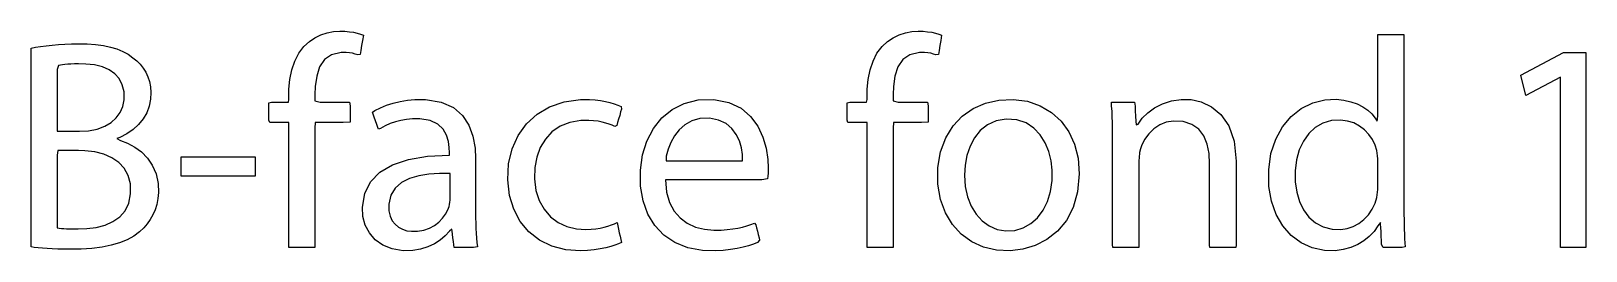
# Model space of a CAD drawing. Header units: metres. Extents: x -26 to 521, y 602 to 1019.
# Drawn here: x 264.2 to 286.16, y 820.1 to 823.2 of the extents above; entities that cross this region are included whole.
import ezdxf

# ---------------------------------------------------------------- set-up
doc = ezdxf.new("R2010")
doc.units = ezdxf.units.M

msp = doc.modelspace()

# ---------------------------------------------------------------- linework, layer by layer
at = {"layer": 'COMPONENT3'}
for p, q in [((268.385, 823.178), (268.474, 823.195)), ((268.474, 823.195), (268.564, 823.202)), ((268.564, 823.202), (268.635, 823.2)), ((268.635, 823.2), (268.698, 823.194)), ((268.698, 823.194), (268.756, 823.185)), ((276.551, 823.178), (276.641, 823.195)), ((276.641, 823.195), (276.73, 823.202)), ((276.73, 823.202), (276.801, 823.2)), ((276.801, 823.2), (276.864, 823.194)), ((276.864, 823.194), (276.922, 823.185)), ((264.203, 822.961), (264.267, 822.974)), ((264.267, 822.974), (264.338, 822.986)), ((264.338, 822.986), (264.416, 822.997)), ((264.416, 822.997), (264.5, 823.006)), ((264.5, 823.006), (264.588, 823.014)), ((264.588, 823.014), (264.679, 823.019)), ((264.679, 823.019), (264.772, 823.023)), ((264.772, 823.023), (264.866, 823.024)), ((264.866, 823.024), (264.994, 823.022)), ((264.994, 823.022), (265.114, 823.013)), ((265.114, 823.013), (265.224, 822.999)), ((265.224, 822.999), (265.324, 822.978)), ((265.324, 822.978), (265.415, 822.951)), ((267.983, 822.889), (268.056, 822.986)), ((268.056, 822.986), (268.133, 823.057)), ((268.133, 823.057), (268.212, 823.109)), ((268.212, 823.109), (268.297, 823.15)), ((268.297, 823.15), (268.385, 823.178)), ((268.756, 823.185), (268.808, 823.172)), ((268.808, 823.172), (268.854, 823.158)), ((268.854, 823.158), (268.895, 823.143)), ((268.871, 822.999), (268.859, 822.928)), ((268.884, 823.069), (268.871, 822.999)), ((268.895, 823.143), (268.884, 823.069)), ((276.149, 822.889), (276.222, 822.986)), ((276.222, 822.986), (276.299, 823.057)), ((276.299, 823.057), (276.378, 823.109)), ((276.378, 823.109), (276.463, 823.15)), ((276.463, 823.15), (276.551, 823.178)), ((276.922, 823.185), (276.974, 823.172)), ((276.974, 823.172), (277.021, 823.158)), ((277.021, 823.158), (277.061, 823.143)), ((277.038, 822.999), (277.025, 822.928)), ((277.05, 823.069), (277.038, 822.999)), ((277.061, 823.143), (277.05, 823.069)), ((283.222, 823.111), (283.222, 823.155)), ((283.222, 823.155), (283.283, 823.155)), ((283.222, 822.981), (283.222, 823.111)), ((283.222, 822.792), (283.222, 822.981)), ((283.283, 823.155), (283.342, 823.155)), ((283.342, 823.155), (283.409, 823.155)), ((283.409, 823.155), (283.476, 823.155)), ((283.476, 823.155), (283.534, 823.155)), ((283.534, 823.155), (283.591, 823.155)), ((283.591, 823.155), (283.591, 823.051)), ((283.591, 823.051), (283.591, 822.775)), ((264.203, 822.843), (264.203, 822.961)), ((264.203, 822.533), (264.203, 822.843)), ((265.415, 822.951), (265.497, 822.916)), ((265.497, 822.916), (265.573, 822.875)), ((265.573, 822.875), (265.641, 822.827)), ((265.641, 822.827), (265.696, 822.782)), ((265.696, 822.782), (265.744, 822.735)), ((267.886, 822.655), (267.927, 822.778)), ((267.927, 822.778), (267.983, 822.889)), ((268.346, 822.8), (268.278, 822.697)), ((268.446, 822.87), (268.346, 822.8)), ((268.581, 822.901), (268.446, 822.87)), ((268.653, 822.9), (268.581, 822.901)), ((268.701, 822.896), (268.653, 822.9)), ((268.744, 822.889), (268.701, 822.896)), ((268.781, 822.879), (268.744, 822.889)), ((268.815, 822.868), (268.781, 822.879)), ((268.85, 822.874), (268.815, 822.868)), ((268.859, 822.928), (268.85, 822.874)), ((276.052, 822.655), (276.093, 822.778)), ((276.093, 822.778), (276.149, 822.889)), ((276.512, 822.8), (276.444, 822.697)), ((276.612, 822.87), (276.512, 822.8)), ((276.747, 822.901), (276.612, 822.87)), ((276.819, 822.9), (276.747, 822.901)), ((276.867, 822.896), (276.819, 822.9)), ((276.91, 822.889), (276.867, 822.896)), ((276.947, 822.879), (276.91, 822.889)), ((276.981, 822.868), (276.947, 822.879)), ((277.016, 822.874), (276.981, 822.868)), ((277.025, 822.928), (277.016, 822.874)), ((283.222, 822.572), (283.222, 822.792)), ((283.591, 822.775), (283.591, 822.385)), ((285.242, 822.58), (285.843, 822.901)), ((285.843, 822.901), (286.161, 822.901)), ((286.161, 822.901), (286.161, 820.151)), ((264.589, 822.719), (264.571, 822.662)), ((264.571, 822.662), (264.571, 822.552)), ((264.571, 822.552), (264.571, 822.403)), ((264.616, 822.723), (264.589, 822.719)), ((264.646, 822.728), (264.616, 822.723)), ((264.681, 822.732), (264.646, 822.728)), ((264.721, 822.735), (264.681, 822.732)), ((264.766, 822.738), (264.721, 822.735)), ((264.816, 822.739), (264.766, 822.738)), ((264.873, 822.74), (264.816, 822.739)), ((264.976, 822.738), (264.873, 822.74)), ((265.1, 822.725), (264.976, 822.738)), ((265.21, 822.698), (265.1, 822.725)), ((265.306, 822.657), (265.21, 822.698)), ((265.385, 822.602), (265.306, 822.657)), ((265.448, 822.532), (265.385, 822.602)), ((265.744, 822.735), (265.786, 822.681)), ((265.786, 822.681), (265.822, 822.623)), ((265.822, 822.623), (265.852, 822.56)), ((265.852, 822.56), (265.874, 822.491)), ((267.859, 822.522), (267.886, 822.655)), ((268.236, 822.569), (268.215, 822.421)), ((268.278, 822.697), (268.236, 822.569)), ((276.025, 822.522), (276.052, 822.655)), ((276.402, 822.569), (276.381, 822.421)), ((276.444, 822.697), (276.402, 822.569)), ((283.222, 822.348), (283.222, 822.572)), ((285.314, 822.296), (285.242, 822.58)), ((285.801, 822.554), (285.314, 822.296)), ((285.801, 820.151), (285.801, 822.554)), ((264.203, 822.093), (264.203, 822.533)), ((264.571, 822.403), (264.571, 822.237)), ((265.491, 822.446), (265.448, 822.532)), ((265.515, 822.344), (265.491, 822.446)), ((265.517, 822.235), (265.515, 822.344)), ((265.874, 822.491), (265.888, 822.417)), ((265.888, 822.417), (265.895, 822.338)), ((265.895, 822.338), (265.891, 822.242)), ((267.843, 822.282), (267.845, 822.382)), ((267.845, 822.382), (267.859, 822.522)), ((268.215, 822.421), (268.211, 822.308)), ((276.009, 822.282), (276.011, 822.382)), ((276.011, 822.382), (276.025, 822.522)), ((276.381, 822.421), (276.378, 822.308)), ((283.222, 822.149), (283.222, 822.348)), ((283.591, 822.385), (283.591, 821.937)), ((264.571, 822.237), (264.571, 822.073)), ((265.462, 822.054), (265.499, 822.141)), ((265.499, 822.141), (265.517, 822.235)), ((265.871, 822.143), (265.836, 822.05)), ((265.891, 822.242), (265.871, 822.143)), ((267.56, 822.189), (267.598, 822.199)), ((267.56, 822.145), (267.56, 822.189)), ((267.56, 822.078), (267.56, 822.145)), ((267.598, 822.199), (267.66, 822.199)), ((267.66, 822.199), (267.731, 822.199)), ((267.731, 822.199), (267.796, 822.199)), ((267.796, 822.199), (267.837, 822.199)), ((267.837, 822.199), (267.843, 822.236)), ((267.843, 822.236), (267.843, 822.282)), ((268.211, 822.308), (268.211, 822.272)), ((268.211, 822.272), (268.211, 822.244)), ((268.211, 822.244), (268.211, 822.219)), ((268.211, 822.219), (268.283, 822.199)), ((268.283, 822.199), (268.393, 822.199)), ((268.393, 822.199), (268.518, 822.199)), ((268.518, 822.199), (268.629, 822.199)), ((268.629, 822.199), (268.698, 822.199)), ((268.698, 822.199), (268.707, 822.151)), ((268.707, 822.151), (268.707, 822.087)), ((269.056, 822.082), (269.135, 822.123)), ((269.135, 822.123), (269.222, 822.158)), ((269.222, 822.158), (269.316, 822.188)), ((269.316, 822.188), (269.415, 822.212)), ((269.415, 822.212), (269.518, 822.229)), ((269.518, 822.229), (269.624, 822.239)), ((269.624, 822.239), (269.774, 822.239)), ((269.774, 822.239), (269.995, 822.202)), ((269.995, 822.202), (270.168, 822.125)), ((270.168, 822.125), (270.296, 822.014)), ((271.348, 822.031), (271.526, 822.136)), ((271.526, 822.136), (271.731, 822.207)), ((271.731, 822.207), (271.961, 822.239)), ((271.961, 822.239), (272.09, 822.24)), ((272.09, 822.24), (272.168, 822.234)), ((272.168, 822.234), (272.243, 822.225)), ((272.243, 822.225), (272.313, 822.212)), ((272.313, 822.212), (272.378, 822.196)), ((272.378, 822.196), (272.437, 822.179)), ((272.437, 822.179), (272.489, 822.159)), ((272.489, 822.159), (272.534, 822.139)), ((272.541, 822.102), (272.529, 822.062)), ((272.534, 822.139), (272.541, 822.102)), ((273.111, 821.978), (273.257, 822.097)), ((273.257, 822.097), (273.428, 822.183)), ((273.428, 822.183), (273.623, 822.232)), ((273.623, 822.232), (273.846, 822.238)), ((273.846, 822.238), (274.058, 822.197)), ((274.058, 822.197), (274.23, 822.115)), ((274.23, 822.115), (274.364, 822)), ((275.726, 822.189), (275.764, 822.199)), ((275.726, 822.145), (275.726, 822.189)), ((275.726, 822.078), (275.726, 822.145)), ((275.764, 822.199), (275.826, 822.199)), ((275.826, 822.199), (275.897, 822.199)), ((275.897, 822.199), (275.962, 822.199)), ((275.962, 822.199), (276.003, 822.199)), ((276.003, 822.199), (276.009, 822.236)), ((276.009, 822.236), (276.009, 822.282)), ((276.378, 822.308), (276.378, 822.272)), ((276.378, 822.272), (276.378, 822.244)), ((276.378, 822.244), (276.378, 822.219)), ((276.378, 822.219), (276.449, 822.199)), ((276.449, 822.199), (276.559, 822.199)), ((276.559, 822.199), (276.684, 822.199)), ((276.684, 822.199), (276.795, 822.199)), ((276.795, 822.199), (276.864, 822.199)), ((276.864, 822.199), (276.873, 822.151)), ((276.873, 822.151), (276.873, 822.087)), ((277.353, 822.004), (277.507, 822.112)), ((277.507, 822.112), (277.68, 822.188)), ((277.68, 822.188), (277.869, 822.231)), ((277.869, 822.231), (278.073, 822.24)), ((278.073, 822.24), (278.273, 822.213)), ((278.273, 822.213), (278.454, 822.151)), ((278.454, 822.151), (278.614, 822.057)), ((279.463, 822.148), (279.462, 822.199)), ((279.462, 822.199), (279.494, 822.199)), ((279.468, 822.071), (279.463, 822.148)), ((279.494, 822.199), (279.553, 822.199)), ((279.553, 822.199), (279.625, 822.199)), ((279.625, 822.199), (279.697, 822.199)), ((279.697, 822.199), (279.755, 822.199)), ((279.755, 822.199), (279.787, 822.199)), ((279.787, 822.199), (279.793, 822.146)), ((279.793, 822.146), (279.797, 822.08)), ((279.974, 822.052), (280.069, 822.122)), ((280.069, 822.122), (280.18, 822.179)), ((280.18, 822.179), (280.306, 822.22)), ((280.306, 822.22), (280.446, 822.24)), ((280.446, 822.24), (280.585, 822.236)), ((280.585, 822.236), (280.729, 822.204)), ((280.729, 822.204), (280.873, 822.137)), ((280.873, 822.137), (281.007, 822.027)), ((281.998, 821.999), (282.141, 822.111)), ((282.141, 822.111), (282.302, 822.19)), ((282.302, 822.19), (282.475, 822.233)), ((282.475, 822.233), (282.635, 822.241)), ((282.635, 822.241), (282.744, 822.23)), ((282.744, 822.23), (282.843, 822.207)), ((282.843, 822.207), (282.932, 822.175)), ((282.932, 822.175), (283.011, 822.134)), ((283.011, 822.134), (283.079, 822.087)), ((283.222, 822.001), (283.222, 822.149)), ((264.203, 821.586), (264.203, 822.093)), ((264.571, 822.073), (264.571, 821.931)), ((264.571, 821.931), (264.571, 821.831)), ((265.242, 821.86), (265.332, 821.912)), ((265.332, 821.912), (265.406, 821.978)), ((265.406, 821.978), (265.462, 822.054)), ((265.722, 821.884), (265.645, 821.814)), ((265.786, 821.964), (265.722, 821.884)), ((265.836, 822.05), (265.786, 821.964)), ((267.56, 822.007), (267.56, 822.078)), ((267.56, 821.948), (267.56, 822.007)), ((267.573, 821.916), (267.56, 821.948)), ((267.621, 821.916), (267.573, 821.916)), ((267.689, 821.916), (267.621, 821.916)), ((267.76, 821.916), (267.689, 821.916)), ((267.817, 821.916), (267.76, 821.916)), ((267.843, 821.916), (267.817, 821.916)), ((267.843, 821.808), (267.843, 821.916)), ((268.214, 821.916), (268.211, 821.834)), ((268.268, 821.916), (268.214, 821.916)), ((268.372, 821.916), (268.268, 821.916)), ((268.496, 821.916), (268.372, 821.916)), ((268.612, 821.916), (268.496, 821.916)), ((268.707, 821.918), (268.612, 821.916)), ((268.707, 822.087), (268.707, 822.015)), ((268.707, 822.015), (268.707, 821.954)), ((268.707, 821.954), (268.707, 821.918)), ((269.026, 822.059), (269.056, 822.082)), ((269.035, 822.033), (269.026, 822.059)), ((269.049, 821.99), (269.035, 822.033)), ((269.067, 821.939), (269.049, 821.99)), ((269.084, 821.888), (269.067, 821.939)), ((269.099, 821.845), (269.084, 821.888)), ((269.273, 821.898), (269.202, 821.867)), ((269.348, 821.923), (269.273, 821.898)), ((269.426, 821.943), (269.348, 821.923)), ((269.506, 821.957), (269.426, 821.943)), ((269.588, 821.965), (269.506, 821.957)), ((269.695, 821.965), (269.588, 821.965)), ((269.838, 821.941), (269.695, 821.965)), ((269.945, 821.889), (269.838, 821.941)), ((270.02, 821.818), (269.945, 821.889)), ((270.296, 822.014), (270.386, 821.877)), ((270.386, 821.877), (270.443, 821.721)), ((271.08, 821.731), (271.199, 821.895)), ((271.199, 821.895), (271.348, 822.031)), ((271.81, 821.915), (271.674, 821.86)), ((271.966, 821.942), (271.81, 821.915)), ((272.078, 821.944), (271.966, 821.942)), ((272.147, 821.939), (272.078, 821.944)), ((272.21, 821.931), (272.147, 821.939)), ((272.268, 821.92), (272.21, 821.931)), ((272.321, 821.906), (272.268, 821.92)), ((272.368, 821.89), (272.321, 821.906)), ((272.411, 821.874), (272.368, 821.89)), ((272.485, 821.912), (272.473, 821.873)), ((272.499, 821.961), (272.485, 821.912)), ((272.515, 822.013), (272.499, 821.961)), ((272.529, 822.062), (272.515, 822.013)), ((272.992, 821.828), (273.111, 821.978)), ((273.435, 821.883), (273.353, 821.812)), ((273.533, 821.937), (273.435, 821.883)), ((273.648, 821.968), (273.533, 821.937)), ((273.784, 821.973), (273.648, 821.968)), ((273.913, 821.948), (273.784, 821.973)), ((274.018, 821.899), (273.913, 821.948)), ((274.1, 821.83), (274.018, 821.899)), ((274.364, 822), (274.466, 821.862)), ((275.726, 822.007), (275.726, 822.078)), ((275.726, 821.948), (275.726, 822.007)), ((275.739, 821.916), (275.726, 821.948)), ((275.787, 821.916), (275.739, 821.916)), ((275.855, 821.916), (275.787, 821.916)), ((275.926, 821.916), (275.855, 821.916)), ((275.983, 821.916), (275.926, 821.916)), ((276.009, 821.916), (275.983, 821.916)), ((276.009, 821.808), (276.009, 821.916)), ((276.38, 821.916), (276.378, 821.834)), ((276.434, 821.916), (276.38, 821.916)), ((276.538, 821.916), (276.434, 821.916)), ((276.662, 821.916), (276.538, 821.916)), ((276.778, 821.916), (276.662, 821.916)), ((276.873, 821.918), (276.778, 821.916)), ((276.873, 822.087), (276.873, 822.015)), ((276.873, 822.015), (276.873, 821.954)), ((276.873, 821.954), (276.873, 821.918)), ((277.223, 821.865), (277.353, 822.004)), ((277.708, 821.88), (277.607, 821.799)), ((277.83, 821.936), (277.708, 821.88)), ((277.972, 821.961), (277.83, 821.936)), ((278.125, 821.952), (277.972, 821.961)), ((278.256, 821.908), (278.125, 821.952)), ((278.366, 821.836), (278.256, 821.908)), ((278.614, 822.057), (278.749, 821.933)), ((278.749, 821.933), (278.858, 821.782)), ((279.471, 821.993), (279.468, 822.071)), ((279.474, 821.912), (279.471, 821.993)), ((279.475, 821.828), (279.474, 821.912)), ((279.797, 822.08), (279.802, 822.004)), ((279.802, 822.004), (279.806, 821.934)), ((279.806, 821.934), (279.81, 821.881)), ((279.81, 821.881), (279.836, 821.889)), ((279.836, 821.889), (279.896, 821.973)), ((279.896, 821.973), (279.974, 822.052)), ((280.142, 821.879), (280.059, 821.824)), ((280.235, 821.917), (280.142, 821.879)), ((280.338, 821.935), (280.235, 821.917)), ((280.472, 821.929), (280.338, 821.935)), ((280.596, 821.888), (280.472, 821.929)), ((280.692, 821.819), (280.596, 821.888)), ((281.007, 822.027), (281.117, 821.868)), ((281.876, 821.855), (281.998, 821.999)), ((282.446, 821.906), (282.338, 821.845)), ((282.57, 821.942), (282.446, 821.906)), ((282.697, 821.949), (282.57, 821.942)), ((282.794, 821.935), (282.697, 821.949)), ((282.883, 821.907), (282.794, 821.935)), ((282.964, 821.864), (282.883, 821.907)), ((283.079, 822.087), (283.137, 822.034)), ((283.137, 822.034), (283.185, 821.977)), ((283.185, 821.977), (283.214, 821.932)), ((283.214, 821.932), (283.222, 822.001)), ((283.591, 821.937), (283.591, 821.486)), ((264.571, 821.831), (264.571, 821.793)), ((264.571, 821.793), (264.621, 821.793)), ((264.621, 821.793), (264.672, 821.793)), ((264.672, 821.793), (264.732, 821.793)), ((264.732, 821.793), (264.792, 821.793)), ((264.792, 821.793), (264.846, 821.793)), ((264.846, 821.793), (264.886, 821.793)), ((264.886, 821.793), (265.013, 821.798)), ((265.013, 821.798), (265.135, 821.821)), ((265.135, 821.821), (265.242, 821.86)), ((265.456, 821.704), (265.413, 821.687)), ((265.413, 821.687), (265.464, 821.661)), ((265.556, 821.753), (265.456, 821.704)), ((265.464, 821.661), (265.566, 821.622)), ((265.645, 821.814), (265.556, 821.753)), ((267.843, 821.489), (267.843, 821.808)), ((268.211, 821.834), (268.211, 821.534)), ((269.108, 821.818), (269.099, 821.845)), ((269.136, 821.831), (269.108, 821.818)), ((269.202, 821.867), (269.136, 821.831)), ((270.069, 821.734), (270.02, 821.818)), ((270.097, 821.646), (270.069, 821.734)), ((270.443, 821.721), (270.473, 821.554)), ((270.996, 821.542), (271.08, 821.731)), ((271.466, 821.679), (271.394, 821.56)), ((271.559, 821.78), (271.466, 821.679)), ((271.674, 821.86), (271.559, 821.78)), ((272.448, 821.856), (272.411, 821.874)), ((272.473, 821.873), (272.448, 821.856)), ((272.9, 821.653), (272.992, 821.828)), ((273.287, 821.727), (273.236, 821.634)), ((273.353, 821.812), (273.287, 821.727)), ((274.161, 821.747), (274.1, 821.83)), ((274.205, 821.654), (274.161, 821.747)), ((274.466, 821.862), (274.537, 821.709)), ((274.537, 821.709), (274.583, 821.55)), ((276.009, 821.489), (276.009, 821.808)), ((276.378, 821.834), (276.378, 821.534)), ((277.047, 821.501), (277.12, 821.697)), ((277.12, 821.697), (277.223, 821.865)), ((277.526, 821.697), (277.463, 821.579)), ((277.607, 821.799), (277.526, 821.697)), ((278.455, 821.741), (278.366, 821.836)), ((278.524, 821.629), (278.455, 821.741)), ((278.858, 821.782), (278.938, 821.607)), ((279.476, 821.739), (279.475, 821.828)), ((279.477, 821.645), (279.476, 821.739)), ((279.929, 821.675), (279.885, 821.587)), ((279.987, 821.755), (279.929, 821.675)), ((280.059, 821.824), (279.987, 821.755)), ((280.763, 821.724), (280.692, 821.819)), ((280.811, 821.608), (280.763, 821.724)), ((281.117, 821.868), (281.192, 821.651)), ((281.713, 821.478), (281.78, 821.681)), ((281.78, 821.681), (281.876, 821.855)), ((282.246, 821.76), (282.171, 821.653)), ((282.338, 821.845), (282.246, 821.76)), ((283.035, 821.81), (282.964, 821.864)), ((283.096, 821.746), (283.035, 821.81)), ((283.145, 821.673), (283.096, 821.746)), ((283.183, 821.594), (283.145, 821.673)), ((264.203, 821.076), (264.203, 821.586)), ((264.579, 821.518), (264.571, 821.455)), ((264.571, 821.455), (264.571, 821.325)), ((264.609, 821.518), (264.579, 821.518)), ((264.653, 821.518), (264.609, 821.518)), ((264.707, 821.518), (264.653, 821.518)), ((264.762, 821.518), (264.707, 821.518)), ((264.813, 821.518), (264.762, 821.518)), ((264.873, 821.518), (264.813, 821.518)), ((264.963, 821.515), (264.873, 821.518)), ((265.101, 821.499), (264.963, 821.515)), ((265.229, 821.466), (265.101, 821.499)), ((265.343, 821.418), (265.229, 821.466)), ((265.566, 821.622), (265.666, 821.568)), ((265.666, 821.568), (265.761, 821.499)), ((265.761, 821.499), (265.845, 821.413)), ((267.843, 821.06), (267.843, 821.489)), ((268.211, 821.534), (268.211, 821.113)), ((269.532, 821.394), (269.8, 821.44)), ((269.8, 821.44), (270.112, 821.454)), ((270.109, 821.561), (270.097, 821.646)), ((270.112, 821.487), (270.109, 821.561)), ((270.112, 821.454), (270.112, 821.487)), ((270.473, 821.554), (270.48, 821.407)), ((270.946, 821.331), (270.996, 821.542)), ((271.394, 821.56), (271.344, 821.425)), ((272.808, 821.241), (272.839, 821.456)), ((272.839, 821.456), (272.9, 821.653)), ((273.174, 821.437), (273.17, 821.374)), ((273.199, 821.536), (273.174, 821.437)), ((273.236, 821.634), (273.199, 821.536)), ((274.234, 821.558), (274.205, 821.654)), ((274.248, 821.463), (274.234, 821.558)), ((274.252, 821.374), (274.248, 821.463)), ((274.583, 821.55), (274.607, 821.394)), ((276.009, 821.06), (276.009, 821.489)), ((276.378, 821.534), (276.378, 821.113)), ((277.009, 821.279), (277.047, 821.501)), ((277.42, 821.449), (277.394, 821.311)), ((277.463, 821.579), (277.42, 821.449)), ((278.575, 821.505), (278.524, 821.629)), ((278.607, 821.374), (278.575, 821.505)), ((278.938, 821.607), (278.988, 821.409)), ((279.477, 821.554), (279.477, 821.645)), ((279.477, 821.322), (279.477, 821.554)), ((279.851, 821.439), (279.85, 821.411)), ((279.854, 821.467), (279.851, 821.439)), ((279.858, 821.493), (279.854, 821.467)), ((279.87, 821.541), (279.858, 821.493)), ((279.885, 821.587), (279.87, 821.541)), ((280.839, 821.476), (280.811, 821.608)), ((280.847, 821.332), (280.839, 821.476)), ((281.192, 821.651), (281.22, 821.37)), ((281.681, 821.249), (281.713, 821.478)), ((282.113, 821.528), (282.075, 821.387)), ((282.171, 821.653), (282.113, 821.528)), ((283.206, 821.519), (283.183, 821.594)), ((283.214, 821.482), (283.206, 821.519)), ((283.219, 821.442), (283.214, 821.482)), ((283.221, 821.402), (283.219, 821.442)), ((283.591, 821.486), (283.591, 821.088)), ((264.571, 821.325), (264.571, 821.15)), ((265.441, 821.352), (265.343, 821.418)), ((265.519, 821.269), (265.441, 821.352)), ((265.576, 821.168), (265.519, 821.269)), ((265.845, 821.413), (265.915, 821.311)), ((265.915, 821.311), (265.967, 821.191)), ((266.324, 821.158), (266.324, 821.429)), ((266.324, 821.429), (267.369, 821.429)), ((267.369, 821.429), (267.369, 821.158)), ((269.129, 821.212), (269.307, 821.318)), ((269.307, 821.318), (269.532, 821.394)), ((270.48, 821.407), (270.48, 821.355)), ((270.48, 821.355), (270.48, 821.242)), ((270.48, 821.242), (270.48, 821.093)), ((270.935, 821.104), (270.946, 821.331)), ((271.316, 821.279), (271.312, 821.119)), ((271.344, 821.425), (271.316, 821.279)), ((272.81, 821.017), (272.808, 821.241)), ((273.17, 821.374), (273.239, 821.374)), ((273.239, 821.374), (273.372, 821.374)), ((273.372, 821.374), (273.547, 821.374)), ((273.547, 821.374), (273.741, 821.374)), ((273.741, 821.374), (273.931, 821.374)), ((273.931, 821.374), (274.094, 821.374)), ((274.094, 821.374), (274.209, 821.374)), ((274.209, 821.374), (274.252, 821.374)), ((274.607, 821.394), (274.612, 821.275)), ((274.611, 821.248), (274.61, 821.2)), ((274.612, 821.275), (274.611, 821.248)), ((277.009, 821.043), (277.009, 821.279)), ((277.394, 821.311), (277.385, 821.171)), ((278.623, 821.243), (278.607, 821.374)), ((278.622, 821.097), (278.623, 821.243)), ((278.988, 821.409), (279.006, 821.192)), ((279.477, 821.01), (279.477, 821.322)), ((279.85, 821.411), (279.849, 821.382)), ((279.849, 821.382), (279.849, 821.308)), ((279.849, 821.308), (279.849, 821.116)), ((280.847, 821.26), (280.847, 821.332)), ((280.847, 821.077), (280.847, 821.26)), ((281.22, 821.37), (281.22, 821.296)), ((281.22, 821.296), (281.22, 821.106)), ((281.684, 821.014), (281.681, 821.249)), ((282.075, 821.387), (282.056, 821.232)), ((282.056, 821.232), (282.057, 821.076)), ((283.222, 821.365), (283.221, 821.402)), ((283.222, 821.312), (283.222, 821.365)), ((283.222, 821.256), (283.222, 821.312)), ((283.222, 821.192), (283.222, 821.256)), ((264.203, 820.627), (264.203, 821.076)), ((264.571, 821.15), (264.571, 820.954)), ((265.607, 821.049), (265.576, 821.168)), ((265.609, 820.909), (265.607, 821.049)), ((265.967, 821.191), (265.996, 821.054)), ((265.996, 821.054), (266, 820.928)), ((267.369, 821.158), (266.324, 821.158)), ((267.843, 820.624), (267.843, 821.06)), ((268.211, 821.113), (268.211, 820.672)), ((268.914, 820.913), (268.997, 821.076)), ((268.997, 821.076), (269.129, 821.212)), ((269.433, 821.066), (269.343, 820.989)), ((269.546, 821.123), (269.433, 821.066)), ((269.678, 821.161), (269.546, 821.123)), ((269.821, 821.184), (269.678, 821.161)), ((269.97, 821.195), (269.821, 821.184)), ((270.12, 821.196), (269.97, 821.195)), ((270.12, 821.143), (270.12, 821.196)), ((270.12, 821.088), (270.12, 821.143)), ((270.12, 821.025), (270.12, 821.088)), ((270.12, 820.961), (270.12, 821.025)), ((270.48, 821.093), (270.48, 820.934)), ((270.96, 820.886), (270.935, 821.104)), ((271.312, 821.119), (271.333, 820.957)), ((272.845, 820.809), (272.81, 821.017)), ((273.16, 821.107), (273.177, 820.934)), ((273.221, 821.107), (273.16, 821.107)), ((273.38, 821.107), (273.221, 821.107)), ((273.605, 821.107), (273.38, 821.107)), ((273.865, 821.107), (273.605, 821.107)), ((274.126, 821.107), (273.865, 821.107)), ((274.357, 821.107), (274.126, 821.107)), ((274.525, 821.107), (274.357, 821.107)), ((274.601, 821.122), (274.525, 821.107)), ((274.606, 821.158), (274.601, 821.122)), ((274.61, 821.2), (274.606, 821.158)), ((276.009, 820.624), (276.009, 821.06)), ((276.378, 821.113), (276.378, 820.672)), ((277.045, 820.83), (277.009, 821.043)), ((277.385, 821.171), (277.396, 821.013)), ((277.396, 821.013), (277.428, 820.867)), ((278.6, 820.942), (278.622, 821.097)), ((279.006, 821.192), (278.983, 820.935)), ((279.477, 820.677), (279.477, 821.01)), ((279.849, 821.116), (279.849, 820.859)), ((280.847, 820.83), (280.847, 821.077)), ((281.22, 821.106), (281.22, 820.851)), ((281.72, 820.805), (281.684, 821.014)), ((282.057, 821.076), (282.077, 820.932)), ((283.222, 821.128), (283.222, 821.192)), ((283.222, 821.071), (283.222, 821.128)), ((283.222, 821.01), (283.222, 821.071)), ((283.222, 820.971), (283.222, 821.01)), ((283.591, 821.088), (283.591, 820.801)), ((264.571, 820.954), (264.571, 820.76)), ((265.53, 820.671), (265.583, 820.779)), ((265.583, 820.779), (265.609, 820.909)), ((265.993, 820.841), (265.977, 820.76)), ((266, 820.928), (265.993, 820.841)), ((268.881, 820.722), (268.914, 820.913)), ((269.281, 820.889), (269.254, 820.764)), ((269.343, 820.989), (269.281, 820.889)), ((270.112, 820.759), (270.117, 820.789)), ((270.117, 820.789), (270.12, 820.817)), ((270.12, 820.904), (270.12, 820.961)), ((270.12, 820.861), (270.12, 820.904)), ((270.12, 820.817), (270.12, 820.861)), ((270.48, 820.934), (270.48, 820.788)), ((270.48, 820.788), (270.48, 820.683)), ((271.019, 820.69), (270.96, 820.886)), ((271.333, 820.957), (271.379, 820.814)), ((271.379, 820.814), (271.448, 820.69)), ((272.913, 820.623), (272.845, 820.809)), ((273.177, 820.934), (273.219, 820.788)), ((273.219, 820.788), (273.284, 820.666)), ((277.115, 820.641), (277.045, 820.83)), ((277.428, 820.867), (277.479, 820.736)), ((278.495, 820.677), (278.556, 820.801)), ((278.556, 820.801), (278.6, 820.942)), ((278.983, 820.935), (278.92, 820.715)), ((279.849, 820.859), (279.849, 820.585)), ((280.847, 820.567), (280.847, 820.83)), ((281.22, 820.851), (281.22, 820.58)), ((281.787, 820.618), (281.72, 820.805)), ((282.077, 820.932), (282.116, 820.8)), ((282.116, 820.8), (282.173, 820.681)), ((283.142, 820.69), (283.184, 820.779)), ((283.184, 820.779), (283.207, 820.855)), ((283.207, 820.855), (283.214, 820.892)), ((283.214, 820.892), (283.219, 820.931)), ((283.219, 820.931), (283.222, 820.971)), ((283.591, 820.801), (283.591, 820.681)), ((264.203, 820.3), (264.203, 820.627)), ((264.571, 820.76), (264.571, 820.593)), ((264.571, 820.593), (264.571, 820.475)), ((265.358, 820.517), (265.454, 820.584)), ((265.454, 820.584), (265.53, 820.671)), ((265.922, 820.612), (265.885, 820.546)), ((265.953, 820.683), (265.922, 820.612)), ((265.977, 820.76), (265.953, 820.683)), ((267.843, 820.287), (267.843, 820.624)), ((268.211, 820.672), (268.211, 820.318)), ((268.89, 820.587), (268.881, 820.722)), ((268.923, 820.468), (268.89, 820.587)), ((269.254, 820.764), (269.257, 820.667)), ((269.257, 820.667), (269.275, 820.593)), ((269.275, 820.593), (269.304, 820.53)), ((269.961, 820.51), (270.013, 820.564)), ((270.013, 820.564), (270.056, 820.622)), ((270.056, 820.622), (270.088, 820.684)), ((270.088, 820.684), (270.105, 820.729)), ((270.105, 820.729), (270.112, 820.759)), ((270.48, 820.683), (270.48, 820.642)), ((270.48, 820.642), (270.48, 820.568)), ((270.48, 820.568), (270.482, 820.494)), ((271.111, 820.518), (271.019, 820.69)), ((271.448, 820.69), (271.538, 820.586)), ((271.538, 820.586), (271.645, 820.505)), ((273.012, 820.462), (272.913, 820.623)), ((273.284, 820.666), (273.368, 820.568)), ((273.368, 820.568), (273.47, 820.493)), ((276.009, 820.287), (276.009, 820.624)), ((276.378, 820.672), (276.378, 820.318)), ((277.214, 820.477), (277.115, 820.641)), ((277.479, 820.736), (277.548, 820.622)), ((277.548, 820.622), (277.633, 820.527)), ((278.322, 820.488), (278.416, 820.572)), ((278.416, 820.572), (278.495, 820.677)), ((278.92, 820.715), (278.823, 820.531)), ((279.477, 820.384), (279.477, 820.677)), ((279.849, 820.585), (279.849, 820.344)), ((280.847, 820.336), (280.847, 820.567)), ((281.22, 820.58), (281.22, 820.342)), ((281.881, 820.457), (281.787, 820.618)), ((282.173, 820.681), (282.247, 820.58)), ((282.247, 820.58), (282.34, 820.499)), ((283.026, 820.545), (283.089, 820.612)), ((283.089, 820.612), (283.142, 820.69)), ((283.591, 820.681), (283.591, 820.617)), ((283.591, 820.617), (283.592, 820.548)), ((264.571, 820.475), (264.571, 820.43)), ((264.571, 820.43), (264.6, 820.426)), ((264.6, 820.426), (264.631, 820.422)), ((264.631, 820.422), (264.665, 820.42)), ((264.665, 820.42), (264.701, 820.417)), ((264.701, 820.417), (264.74, 820.416)), ((264.74, 820.416), (264.781, 820.414)), ((264.781, 820.414), (264.824, 820.414)), ((264.824, 820.414), (264.87, 820.413)), ((264.87, 820.413), (264.99, 820.418)), ((264.99, 820.418), (265.123, 820.435)), ((265.123, 820.435), (265.247, 820.468)), ((265.247, 820.468), (265.358, 820.517)), ((265.733, 820.372), (265.652, 820.312)), ((265.793, 820.429), (265.733, 820.372)), ((265.842, 820.485), (265.793, 820.429)), ((265.885, 820.546), (265.842, 820.485)), ((268.982, 820.358), (268.923, 820.468)), ((269.064, 820.262), (268.982, 820.358)), ((269.304, 820.53), (269.343, 820.479)), ((269.343, 820.479), (269.391, 820.438)), ((269.391, 820.438), (269.446, 820.408)), ((269.446, 820.408), (269.507, 820.389)), ((269.507, 820.389), (269.573, 820.38)), ((269.573, 820.38), (269.658, 820.382)), ((269.658, 820.382), (269.747, 820.398)), ((269.747, 820.398), (269.828, 820.425)), ((269.828, 820.425), (269.899, 820.463)), ((269.899, 820.463), (269.961, 820.51)), ((270.111, 820.38), (270.052, 820.316)), ((270.145, 820.409), (270.111, 820.38)), ((270.149, 820.382), (270.145, 820.409)), ((270.154, 820.34), (270.149, 820.382)), ((270.16, 820.288), (270.154, 820.34)), ((270.482, 820.494), (270.485, 820.422)), ((270.485, 820.422), (270.489, 820.353)), ((270.489, 820.353), (270.494, 820.285)), ((271.232, 820.372), (271.111, 820.518)), ((271.382, 820.256), (271.232, 820.372)), ((271.645, 820.505), (271.768, 820.447)), ((271.768, 820.447), (271.904, 820.413)), ((271.904, 820.413), (272.037, 820.405)), ((272.037, 820.405), (272.111, 820.408)), ((272.111, 820.408), (272.178, 820.415)), ((272.178, 820.415), (272.241, 820.425)), ((272.241, 820.425), (272.298, 820.438)), ((272.298, 820.438), (272.35, 820.453)), ((272.35, 820.453), (272.398, 820.47)), ((272.398, 820.47), (272.442, 820.487)), ((272.442, 820.487), (272.478, 820.502)), ((272.478, 820.502), (272.489, 820.456)), ((272.489, 820.456), (272.499, 820.411)), ((272.499, 820.411), (272.51, 820.36)), ((272.51, 820.36), (272.522, 820.31)), ((273.139, 820.328), (273.012, 820.462)), ((273.47, 820.493), (273.585, 820.44)), ((273.585, 820.44), (273.712, 820.408)), ((273.712, 820.408), (273.847, 820.397)), ((273.847, 820.397), (273.947, 820.398)), ((273.947, 820.398), (274.033, 820.404)), ((274.033, 820.404), (274.112, 820.413)), ((274.112, 820.413), (274.184, 820.425)), ((274.184, 820.425), (274.25, 820.44)), ((274.25, 820.44), (274.31, 820.457)), ((274.31, 820.457), (274.366, 820.477)), ((274.366, 820.477), (274.418, 820.497)), ((274.418, 820.497), (274.438, 820.47)), ((274.438, 820.47), (274.448, 820.43)), ((274.448, 820.43), (274.46, 820.383)), ((274.46, 820.383), (274.472, 820.334)), ((277.339, 820.341), (277.214, 820.477)), ((277.487, 820.234), (277.339, 820.341)), ((277.633, 820.527), (277.733, 820.455)), ((277.733, 820.455), (277.846, 820.406)), ((277.846, 820.406), (277.97, 820.385)), ((277.97, 820.385), (278.098, 820.392)), ((278.098, 820.392), (278.215, 820.427)), ((278.215, 820.427), (278.322, 820.488)), ((278.697, 820.381), (278.549, 820.264)), ((278.823, 820.531), (278.697, 820.381)), ((279.477, 820.193), (279.477, 820.384)), ((279.849, 820.344), (279.849, 820.186)), ((281.22, 820.342), (281.22, 820.185)), ((281.999, 820.323), (281.881, 820.457)), ((282.34, 820.499), (282.451, 820.441)), ((282.451, 820.441), (282.579, 820.41)), ((282.579, 820.41), (282.699, 820.406)), ((282.699, 820.406), (282.788, 820.42)), ((282.788, 820.42), (282.874, 820.448)), ((282.874, 820.448), (282.953, 820.49)), ((282.953, 820.49), (283.026, 820.545)), ((283.168, 820.379), (283.102, 820.308)), ((283.222, 820.458), (283.168, 820.379)), ((283.26, 820.506), (283.222, 820.458)), ((283.262, 820.481), (283.26, 820.506)), ((283.264, 820.435), (283.262, 820.481)), ((283.267, 820.375), (283.264, 820.435)), ((283.27, 820.31), (283.267, 820.375)), ((283.592, 820.548), (283.593, 820.478)), ((283.593, 820.478), (283.595, 820.408)), ((283.595, 820.408), (283.598, 820.341)), ((283.598, 820.341), (283.601, 820.276)), ((264.203, 820.161), (264.203, 820.3)), ((264.246, 820.154), (264.203, 820.161)), ((264.301, 820.148), (264.246, 820.154)), ((264.362, 820.142), (264.301, 820.148)), ((264.429, 820.137), (264.362, 820.142)), ((264.502, 820.133), (264.429, 820.137)), ((264.581, 820.129), (264.502, 820.133)), ((264.665, 820.127), (264.581, 820.129)), ((264.755, 820.126), (264.665, 820.127)), ((264.908, 820.128), (264.755, 820.126)), ((265.063, 820.138), (264.908, 820.128)), ((265.206, 820.157), (265.063, 820.138)), ((265.336, 820.183), (265.206, 820.157)), ((265.453, 820.218), (265.336, 820.183)), ((265.559, 820.261), (265.453, 820.218)), ((265.652, 820.312), (265.559, 820.261)), ((267.843, 820.151), (267.843, 820.287)), ((267.872, 820.151), (267.843, 820.151)), ((267.942, 820.151), (267.872, 820.151)), ((268.033, 820.151), (267.942, 820.151)), ((268.122, 820.151), (268.033, 820.151)), ((268.211, 820.153), (268.122, 820.151)), ((268.211, 820.318), (268.211, 820.153)), ((269.171, 820.185), (269.064, 820.262)), ((269.303, 820.131), (269.171, 820.185)), ((269.458, 820.106), (269.303, 820.131)), ((269.704, 820.128), (269.592, 820.109)), ((269.807, 820.16), (269.704, 820.128)), ((269.899, 820.203), (269.807, 820.16)), ((269.981, 820.256), (269.899, 820.203)), ((270.052, 820.316), (269.981, 820.256)), ((270.166, 820.235), (270.16, 820.288)), ((270.171, 820.189), (270.166, 820.235)), ((270.177, 820.151), (270.171, 820.189)), ((270.204, 820.151), (270.177, 820.151)), ((270.256, 820.151), (270.204, 820.151)), ((270.322, 820.151), (270.256, 820.151)), ((270.392, 820.151), (270.322, 820.151)), ((270.453, 820.151), (270.392, 820.151)), ((270.508, 820.16), (270.453, 820.151)), ((270.494, 820.285), (270.5, 820.221)), ((270.5, 820.221), (270.508, 820.16)), ((271.557, 820.171), (271.382, 820.256)), ((271.756, 820.12), (271.557, 820.171)), ((271.964, 820.105), (271.756, 820.12)), ((272.24, 820.131), (272.154, 820.117)), ((272.318, 820.147), (272.24, 820.131)), ((272.388, 820.166), (272.318, 820.147)), ((272.449, 820.185), (272.388, 820.166)), ((272.5, 820.205), (272.449, 820.185)), ((272.542, 820.223), (272.5, 820.205)), ((272.522, 820.31), (272.532, 820.266)), ((272.532, 820.266), (272.542, 820.223)), ((273.295, 820.222), (273.139, 820.328)), ((273.478, 820.149), (273.295, 820.222)), ((273.686, 820.11), (273.478, 820.149)), ((274.08, 820.122), (273.977, 820.111)), ((274.174, 820.137), (274.08, 820.122)), ((274.26, 820.155), (274.174, 820.137)), ((274.336, 820.176), (274.26, 820.155)), ((274.404, 820.198), (274.336, 820.176)), ((274.463, 820.221), (274.404, 820.198)), ((274.492, 820.255), (274.463, 820.221)), ((274.472, 820.334), (274.484, 820.289)), ((274.484, 820.289), (274.492, 820.255)), ((276.009, 820.151), (276.009, 820.287)), ((276.038, 820.151), (276.009, 820.151)), ((276.108, 820.151), (276.038, 820.151)), ((276.199, 820.151), (276.108, 820.151)), ((276.289, 820.151), (276.199, 820.151)), ((276.378, 820.153), (276.289, 820.151)), ((276.378, 820.318), (276.378, 820.153)), ((277.655, 820.158), (277.487, 820.234)), ((277.839, 820.115), (277.655, 820.158)), ((278.21, 820.128), (278.031, 820.106)), ((278.385, 820.18), (278.21, 820.128)), ((278.549, 820.264), (278.385, 820.18)), ((279.479, 820.151), (279.477, 820.193)), ((279.515, 820.151), (279.479, 820.151)), ((279.582, 820.151), (279.515, 820.151)), ((279.663, 820.151), (279.582, 820.151)), ((279.744, 820.151), (279.663, 820.151)), ((279.81, 820.151), (279.744, 820.151)), ((279.846, 820.151), (279.81, 820.151)), ((279.849, 820.186), (279.846, 820.151)), ((280.847, 820.184), (280.847, 820.336)), ((280.85, 820.151), (280.847, 820.184)), ((280.886, 820.151), (280.85, 820.151)), ((280.952, 820.151), (280.886, 820.151)), ((281.034, 820.151), (280.952, 820.151)), ((281.115, 820.151), (281.034, 820.151)), ((281.181, 820.151), (281.115, 820.151)), ((281.217, 820.151), (281.181, 820.151)), ((281.22, 820.185), (281.217, 820.151)), ((282.138, 820.218), (281.999, 820.323)), ((282.295, 820.147), (282.138, 820.218)), ((282.467, 820.109), (282.295, 820.147)), ((282.734, 820.122), (282.619, 820.107)), ((282.841, 820.151), (282.734, 820.122)), ((282.938, 820.193), (282.841, 820.151)), ((283.025, 820.245), (282.938, 820.193)), ((283.102, 820.308), (283.025, 820.245)), ((283.273, 820.247), (283.27, 820.31)), ((283.275, 820.194), (283.273, 820.247)), ((283.298, 820.151), (283.275, 820.194)), ((283.34, 820.151), (283.298, 820.151)), ((283.394, 820.151), (283.34, 820.151)), ((283.455, 820.151), (283.394, 820.151)), ((283.514, 820.151), (283.455, 820.151)), ((283.564, 820.151), (283.514, 820.151)), ((283.607, 820.16), (283.564, 820.151)), ((283.601, 820.276), (283.604, 820.216)), ((283.604, 820.216), (283.607, 820.16)), ((286.161, 820.151), (285.801, 820.151)), ((269.592, 820.109), (269.458, 820.106)), ((272.062, 820.108), (271.964, 820.105)), ((272.154, 820.117), (272.062, 820.108)), ((273.864, 820.105), (273.686, 820.11)), ((273.977, 820.111), (273.864, 820.105)), ((278.031, 820.106), (277.839, 820.115)), ((282.619, 820.107), (282.467, 820.109))]:
    msp.add_line(p, q, dxfattribs=at)

doc.saveas('drawing.dxf')
